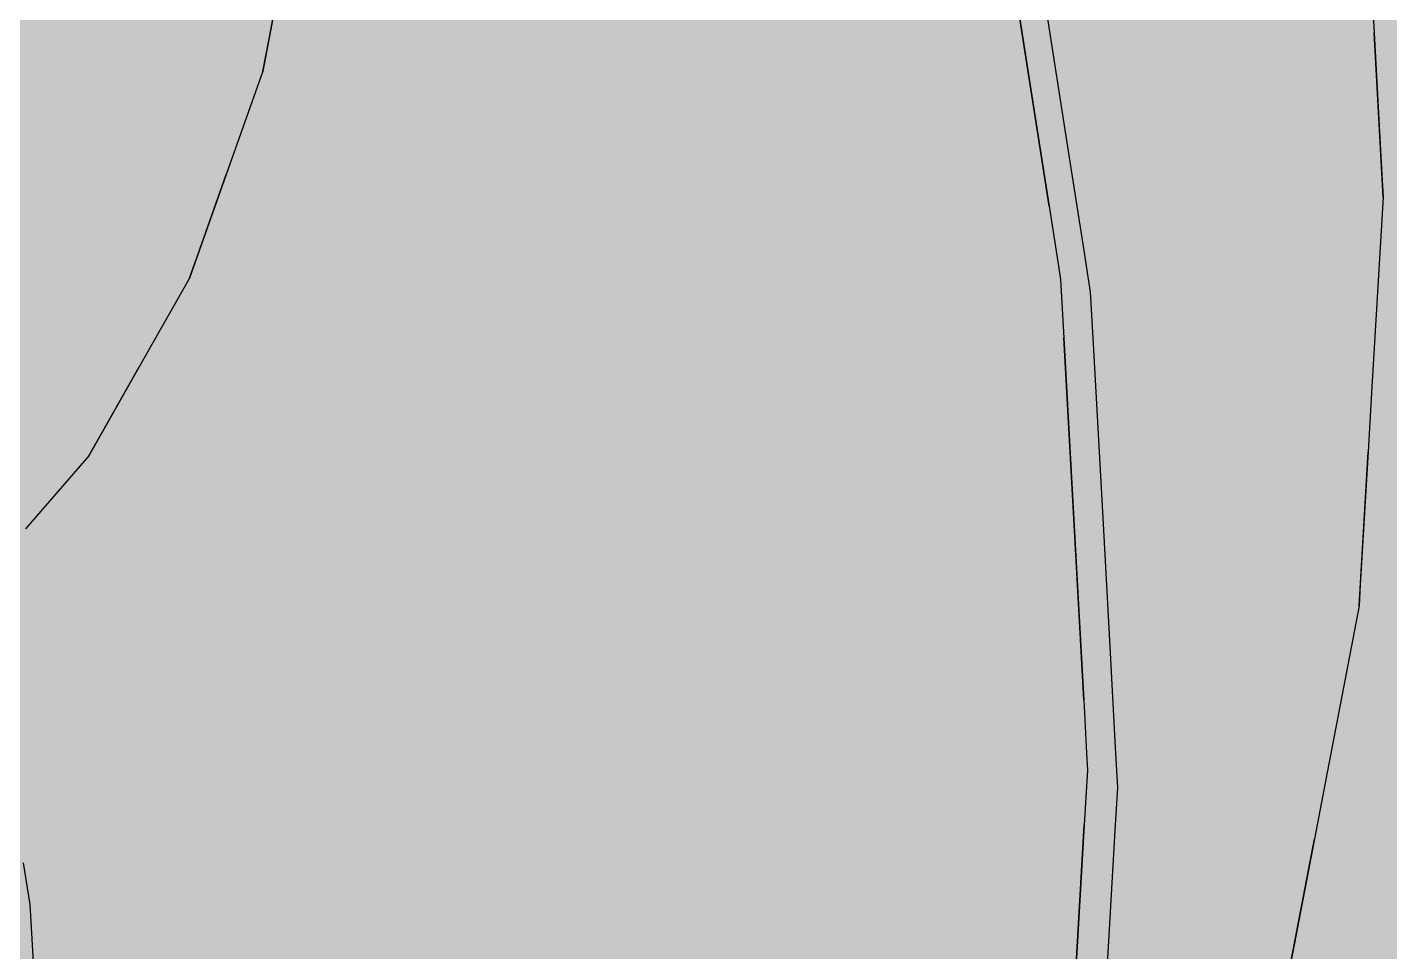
# Model space of a CAD drawing. Extents: x 0 to 420, y 0 to 297.
# Drawn here: x 328.97 to 341.69, y 211.18 to 219.81 of the extents above; entities that cross this region are included whole.
import ezdxf

# ---------------------------------------------------------------- set-up
doc = ezdxf.new("R2010")
doc.units = 0
doc.layers.add('SOMBRA', color=8, linetype='CONTINUOUS')
doc.layers.add('VISIBLE', color=7, linetype='CONTINUOUS')

msp = doc.modelspace()

# ---------------------------------------------------------------- linework, layer by layer
at = {"layer": 'SOMBRA', "color": 252}
for points in [[(308.0943, 220.5587), (308.5653, 219.1838), (330.4856, 231.8395)], [(330.8271, 230.4807), (330.4856, 231.8395), (308.5653, 219.1838)], [(339.5546, 231.1581), (317.2672, 219.5738), (317.1416, 219.9405)], [(317.2672, 219.5738), (339.5546, 231.1581), (339.6316, 230.9335)], [(317.2672, 219.5738), (339.6316, 230.9335), (317.7113, 218.2778)], [(318.2222, 216.2448), (317.7113, 218.2778), (339.6316, 230.9335)], [(318.2222, 216.2448), (339.6316, 230.9335), (340.1425, 228.9005)], [(330.8271, 230.4807), (308.5653, 219.1838), (308.6607, 218.8041)], [(330.8271, 230.4807), (308.6607, 218.8041), (319.8477, 224.1418)], [(308.9068, 217.825), (331.1694, 229.1186), (331.074, 229.4982)], [(308.9068, 217.825), (331.074, 229.4982), (319.8477, 224.1418)], [(308.9068, 217.825), (309.2491, 216.4629), (331.1694, 229.1186)], [(331.3767, 227.7958), (331.1694, 229.1186), (309.2491, 216.4629)], [(318.3973, 215.548), (318.2222, 216.2448), (340.1425, 228.9005)], [(318.3973, 215.548), (340.1425, 228.9005), (340.3176, 228.2037)], [(340.6757, 226.7789), (318.3973, 215.548), (340.3176, 228.2037)], [(331.3767, 227.7958), (309.2491, 216.4629), (309.307, 216.0932)], [(331.3767, 227.7958), (309.307, 216.0932), (320.3973, 221.4568)], [(309.4564, 215.1401), (331.5845, 226.4697), (331.5266, 226.8393)], [(309.4564, 215.1401), (331.5266, 226.8393), (320.3973, 221.4568)], [(340.6757, 226.7789), (318.4886, 215.1847), (318.3973, 215.548)], [(318.4886, 215.1847), (340.6757, 226.7789), (340.7316, 226.5564)], [(309.4564, 215.1401), (309.6642, 213.814), (331.5845, 226.4697)], [(331.654, 225.2055), (331.5845, 226.4697), (309.6642, 213.814)], [(318.4886, 215.1847), (340.7316, 226.5564), (318.8113, 213.9007)], [(331.654, 225.2055), (309.6642, 213.814), (309.6836, 213.4607)], [(331.654, 225.2055), (309.6836, 213.4607), (320.6745, 218.8665)], [(331.654, 225.2055), (320.6745, 218.8665), (331.7042, 224.2914)], [(309.7336, 212.5498), (331.7236, 223.9381), (331.7042, 224.2914)], [(309.7336, 212.5498), (331.7042, 224.2914), (320.6745, 218.8665)], [(309.7336, 212.5498), (309.8033, 211.2824), (331.7236, 223.9381)], [(331.6541, 222.7542), (331.7236, 223.9381), (309.8033, 211.2824)], [(338.5881, 217.617), (348.8668, 223.373), (347.8026, 222.937)], [(338.5881, 217.617), (338.6137, 217.4534), (348.8668, 223.373)], [(348.8967, 222.8282), (348.8668, 223.373), (338.6137, 217.4534)], [(338.5064, 218.1386), (347.8026, 222.937), (344.4107, 221.5475)], [(338.5064, 218.1386), (338.5881, 217.617), (347.8026, 222.937)], [(348.8967, 222.8282), (338.6137, 217.4534), (338.6437, 216.9086)], [(344.7339, 216.9384), (348.8967, 222.8282), (338.6437, 216.9086)], [(331.6541, 222.7542), (309.7839, 210.9516), (320.6748, 216.4153)], [(331.6541, 222.7542), (309.8033, 211.2824), (309.7839, 210.9516)], [(331.6541, 222.7542), (320.6748, 216.4153), (331.6039, 221.8981)], [(328.1362, 216.8559), (338.1363, 222.1712), (337.2384, 222.111)], [(328.1362, 216.8559), (328.2368, 216.4557), (338.1363, 222.1712)], [(338.2064, 221.7237), (338.1363, 222.1712), (328.2368, 216.4557)], [(327.8968, 217.8085), (337.2384, 222.111), (335.1011, 221.9679)], [(327.8968, 217.8085), (328.1362, 216.8559), (337.2384, 222.111)], [(309.7338, 210.0985), (331.5845, 221.5673), (331.6039, 221.8981)], [(309.7338, 210.0985), (331.6039, 221.8981), (320.6748, 216.4153)], [(327.8968, 217.8085), (335.1011, 221.9679), (331.931, 221.7555)], [(331.931, 221.7555), (327.1036, 220.9647), (327.5417, 219.2213)], [(327.8968, 217.8085), (331.931, 221.7555), (327.5417, 219.2213)], [(338.2064, 221.7237), (328.2368, 216.4557), (329.2228, 216.537)], [(338.4723, 220.0265), (338.2064, 221.7237), (329.2228, 216.537)], [(344.4107, 221.5475), (337.9524, 221.6744), (338.3606, 219.069)], [(331.3772, 220.4838), (331.5845, 221.5673), (309.6642, 208.9116)], [(309.7338, 210.0985), (309.6642, 208.9116), (331.5845, 221.5673)], [(338.5064, 218.1386), (344.4107, 221.5475), (338.3606, 219.069)], [(331.3772, 220.4838), (309.6063, 208.6088), (320.3976, 214.1448)], [(331.3772, 220.4838), (309.6642, 208.9116), (309.6063, 208.6088)], [(331.3772, 220.4838), (320.3976, 214.1448), (331.2274, 219.7004)], [(331.5535, 220.4824), (331.3772, 220.4838), (331.1694, 219.3976)], [(332.1924, 220.4774), (331.5535, 220.4824), (331.1694, 219.3976)], [(332.1924, 220.4774), (331.1694, 219.3976), (331.4429, 219.1551)], [(333.4, 220.243), (332.1924, 220.4774), (331.4429, 219.1551)], [(336.4744, 220.4435), (333.4, 220.243), (334.8112, 219.2138)], [(340.0734, 219.1174), (336.4744, 220.4435), (334.8112, 219.2138)], [(340.0734, 219.1174), (337.7946, 220.433), (336.4744, 220.4435)], [(341.5389, 219.7553), (337.7946, 220.433), (340.0734, 219.1174)], [(341.5389, 219.7553), (341.5032, 220.4037), (337.7946, 220.433)], [(333.4, 220.243), (331.4429, 219.1551), (332.0143, 218.6484)], [(333.1685, 217.9993), (333.4, 220.243), (332.0143, 218.6484)], [(333.1685, 217.9993), (334.8112, 219.2138), (333.4, 220.243)], [(338.4723, 220.0265), (329.2228, 216.537), (332.9621, 216.8452)], [(335.9926, 217.095), (338.4723, 220.0265), (332.9621, 216.8452)], [(335.9926, 217.095), (338.6878, 218.6511), (338.4723, 220.0265)], [(341.6231, 218.2227), (341.5389, 219.7553), (340.0734, 219.1174)], [(309.4569, 207.8281), (331.1694, 219.3976), (331.2274, 219.7004)], [(309.4569, 207.8281), (331.2274, 219.7004), (320.3976, 214.1448)], [(330.828, 218.4332), (331.1694, 219.3976), (309.2491, 206.7419)], [(309.4569, 207.8281), (309.2491, 206.7419), (331.1694, 219.3976)], [(331.0141, 218.3987), (331.1694, 219.3976), (330.828, 218.4332)], [(331.0141, 218.3987), (331.4429, 219.1551), (331.1694, 219.3976)], [(336.2096, 217.4355), (334.8112, 219.2138), (333.1685, 217.9993)], [(336.2096, 217.4355), (336.8607, 217.7189), (334.8112, 219.2138)], [(340.0734, 219.1174), (334.8112, 219.2138), (336.8607, 217.7189)], [(331.6887, 218.2736), (331.4429, 219.1551), (331.0141, 218.3987)], [(331.6887, 218.2736), (332.0143, 218.6484), (331.4429, 219.1551)], [(341.5191, 216.4512), (340.0734, 219.1174), (336.8607, 217.7189)], [(341.5191, 216.4512), (341.6231, 218.2227), (340.0734, 219.1174)], [(338.8568, 213.031), (349.1184, 218.7942), (348.0713, 218.351)], [(338.8568, 213.031), (338.8654, 212.8746), (349.1184, 218.7942)], [(349.0885, 218.284), (349.1184, 218.7942), (338.8654, 212.8746)], [(332.6348, 218.0982), (332.0143, 218.6484), (331.6887, 218.2736)], [(333.1685, 217.9993), (332.0143, 218.6484), (332.6348, 218.0982)], [(335.9926, 217.095), (338.8331, 217.7237), (338.6878, 218.6511)], [(330.828, 218.4332), (309.1537, 206.4724), (319.8488, 212.0944)], [(330.828, 218.4332), (309.2491, 206.7419), (309.1537, 206.4724)], [(330.828, 218.4332), (319.8488, 212.0944), (330.581, 217.7358)], [(331.0141, 218.3987), (330.828, 218.4332), (330.4856, 217.4663)], [(331.6887, 218.2736), (331.0141, 218.3987), (330.4856, 217.4663)], [(338.8294, 213.5294), (348.0713, 218.351), (344.7339, 216.9384)], [(338.8294, 213.5294), (338.8568, 213.031), (348.0713, 218.351)], [(331.6887, 218.2736), (330.4856, 217.4663), (330.7472, 217.1902)], [(332.9383, 217.8291), (331.6887, 218.2736), (330.7472, 217.1902)], [(332.9383, 217.8291), (332.6348, 218.0982), (331.6887, 218.2736)], [(344.554, 212.6086), (349.0885, 218.284), (338.8354, 212.3644)], [(349.0885, 218.284), (338.8654, 212.8746), (338.8354, 212.3644)], [(333.1685, 217.9993), (332.6348, 218.0982), (332.9383, 217.8291)], [(336.2096, 217.4355), (333.1685, 217.9993), (332.9383, 217.8291)], [(332.9383, 217.8291), (330.7472, 217.1902), (331.2937, 216.6132)], [(332.44, 215.7946), (332.9383, 217.8291), (331.2937, 216.6132)], [(332.44, 215.7946), (334.3131, 216.61), (332.9383, 217.8291)], [(336.2096, 217.4355), (332.9383, 217.8291), (334.3131, 216.61)], [(308.9077, 205.7775), (330.4856, 217.4663), (330.581, 217.7358)], [(308.9077, 205.7775), (330.581, 217.7358), (319.8488, 212.0944)], [(335.9926, 217.095), (338.0358, 217.2634), (338.8331, 217.7237)], [(337.6036, 217.1771), (336.8607, 217.7189), (336.2096, 217.4355)], [(341.5191, 216.4512), (336.8607, 217.7189), (337.6036, 217.1771)], [(338.0358, 217.2634), (338.8942, 217.3341), (338.8331, 217.7237)], [(330.0158, 216.6374), (330.4856, 217.4663), (308.5653, 204.8106)], [(308.9077, 205.7775), (308.5653, 204.8106), (330.4856, 217.4663)], [(330.2086, 216.5704), (330.4856, 217.4663), (330.0158, 216.6374)], [(330.2086, 216.5704), (330.7472, 217.1902), (330.4856, 217.4663)], [(339.8628, 215.5293), (336.2096, 217.4355), (334.3131, 216.61)], [(339.8628, 215.5293), (337.6036, 217.1771), (336.2096, 217.4355)], [(328.9336, 212.0082), (338.8942, 217.3341), (338.0358, 217.2634)], [(328.9336, 212.0082), (328.9947, 211.6186), (338.8942, 217.3341)], [(338.9177, 216.9065), (338.8942, 217.3341), (328.9947, 211.6186)], [(328.7883, 212.9356), (338.0358, 217.2634), (335.9926, 217.095)], [(328.7883, 212.9356), (328.9336, 212.0082), (338.0358, 217.2634)], [(330.9072, 216.3275), (330.7472, 217.1902), (330.2086, 216.5704)], [(330.9072, 216.3275), (331.2937, 216.6132), (330.7472, 217.1902)], [(341.4835, 215.844), (337.6036, 217.1771), (339.8628, 215.5293)], [(341.4835, 215.844), (341.5191, 216.4512), (337.6036, 217.1771)], [(328.7883, 212.9356), (335.9926, 217.095), (332.9621, 216.8452)], [(344.7339, 216.9384), (338.6437, 216.9086), (338.7805, 214.4186)], [(338.8294, 213.5294), (344.7339, 216.9384), (338.7805, 214.4186)], [(332.9621, 216.8452), (328.3069, 216.0082), (328.5728, 214.311)], [(332.9621, 216.8452), (329.2228, 216.537), (328.3069, 216.0082)], [(328.7883, 212.9356), (332.9621, 216.8452), (328.5728, 214.311)], [(338.9177, 216.9065), (328.9947, 211.6186), (329.9339, 211.7197)], [(339.0068, 215.2844), (338.9177, 216.9065), (329.9339, 211.7197)], [(330.0158, 216.6374), (308.434, 204.579), (319.0363, 210.2984)], [(330.0158, 216.6374), (308.5653, 204.8106), (308.434, 204.579)], [(330.0158, 216.6374), (319.0363, 210.2984), (329.676, 216.038)], [(330.2086, 216.5704), (330.0158, 216.6374), (329.5447, 215.8064)], [(330.9072, 216.3275), (330.2086, 216.5704), (329.5447, 215.8064)], [(331.8872, 215.9868), (331.2937, 216.6132), (330.9072, 216.3275)], [(332.44, 215.7946), (331.2937, 216.6132), (331.8872, 215.9868)], [(335.5899, 214.6995), (334.3131, 216.61), (332.44, 215.7946)], [(335.5899, 214.6995), (336.3099, 214.8393), (334.3131, 216.61)], [(339.8628, 215.5293), (334.3131, 216.61), (336.3099, 214.8393)], [(329.2228, 216.537), (328.2368, 216.4557), (328.3069, 216.0082)], [(330.9072, 216.3275), (329.5447, 215.8064), (329.7899, 215.5014)], [(332.1775, 215.6803), (330.9072, 216.3275), (329.7899, 215.5014)], [(332.1775, 215.6803), (331.8872, 215.9868), (330.9072, 216.3275)], [(308.0955, 203.9817), (329.5447, 215.8064), (329.676, 216.038)], [(308.0955, 203.9817), (329.676, 216.038), (319.0363, 210.2984)], [(332.44, 215.7946), (331.8872, 215.9868), (332.1775, 215.6803)], [(328.9545, 215.1272), (329.5447, 215.8064), (307.6244, 203.1507)], [(308.0955, 203.9817), (307.6244, 203.1507), (329.5447, 215.8064)], [(329.1507, 215.0288), (329.5447, 215.8064), (328.9545, 215.1272)], [(329.1507, 215.0288), (329.7899, 215.5014), (329.5447, 215.8064)], [(335.5899, 214.6995), (332.44, 215.7946), (332.1775, 215.6803)], [(341.3993, 214.4086), (341.4835, 215.844), (339.8628, 215.5293)], [(332.1775, 215.6803), (329.7899, 215.5014), (330.3022, 214.8641)], [(331.4209, 213.8899), (332.1775, 215.6803), (330.3022, 214.8641)], [(331.4209, 213.8899), (333.4924, 214.2922), (332.1775, 215.6803)], [(335.5899, 214.6995), (332.1775, 215.6803), (333.4924, 214.2922)], [(341.0892, 212.7876), (339.8628, 215.5293), (336.3099, 214.8393)], [(341.0892, 212.7876), (341.3993, 214.4086), (339.8628, 215.5293)], [(329.8615, 214.6722), (329.7899, 215.5014), (329.1507, 215.0288)], [(329.8615, 214.6722), (330.3022, 214.8641), (329.7899, 215.5014)], [(339.0068, 215.2844), (329.9339, 211.7197), (333.4966, 212.1031)], [(336.3839, 212.4138), (339.0068, 215.2844), (333.4966, 212.1031)], [(336.3839, 212.4138), (339.0791, 213.9699), (339.0068, 215.2844)], [(329.1507, 215.0288), (328.9545, 215.1272), (328.3628, 214.4463)], [(329.8615, 214.6722), (329.1507, 215.0288), (328.3628, 214.4463)], [(330.8585, 214.1721), (330.3022, 214.8641), (329.8615, 214.6722)], [(331.4209, 213.8899), (330.3022, 214.8641), (330.8585, 214.1721)], [(337.0336, 214.1976), (336.3099, 214.8393), (335.5899, 214.6995)], [(341.0892, 212.7876), (336.3099, 214.8393), (337.0336, 214.1976)], [(329.8615, 214.6722), (328.3628, 214.4463), (328.5874, 214.1176)], [(331.1306, 213.8335), (329.8615, 214.6722), (328.5874, 214.1176)], [(331.1306, 213.8335), (330.8585, 214.1721), (329.8615, 214.6722)], [(339.2347, 212.2457), (335.5899, 214.6995), (333.4924, 214.2922)], [(339.2347, 212.2457), (337.0336, 214.1976), (335.5899, 214.6995)], [(348.7775, 214.0391), (348.8668, 214.506), (338.6137, 208.5864)], [(338.6223, 208.7329), (338.6137, 208.5864), (348.8668, 214.506)], [(338.6223, 208.7329), (348.8668, 214.506), (347.8368, 214.0529)], [(334.6256, 212.2822), (333.4924, 214.2922), (331.4209, 213.8899)], [(334.6256, 212.2822), (335.4023, 212.2761), (333.4924, 214.2922)], [(339.2347, 212.2457), (333.4924, 214.2922), (335.4023, 212.2761)], [(331.4209, 213.8899), (330.8585, 214.1721), (331.1306, 213.8335)], [(340.9829, 212.2319), (337.0336, 214.1976), (339.2347, 212.2457)], [(340.9829, 212.2319), (341.0892, 212.7876), (337.0336, 214.1976)], [(328.5694, 213.3361), (329.0568, 213.4308), (328.5874, 214.1176)], [(331.1306, 213.8335), (328.5874, 214.1176), (329.0568, 213.4308)], [(343.8749, 208.6324), (348.7775, 214.0391), (338.5244, 208.1195)], [(348.7775, 214.0391), (338.6137, 208.5864), (338.5244, 208.1195)], [(338.6497, 209.1997), (338.6223, 208.7329), (347.8368, 214.0529)], [(338.6497, 209.1997), (347.8368, 214.0529), (344.554, 212.6086)], [(334.6256, 212.2822), (331.4209, 213.8899), (331.1306, 213.8335)], [(336.3839, 212.4138), (339.1278, 213.0836), (339.0791, 213.9699)], [(330.1288, 212.3178), (331.1306, 213.8335), (329.0568, 213.4308)], [(330.1288, 212.3178), (332.3633, 212.3001), (331.1306, 213.8335)], [(334.6256, 212.2822), (331.1306, 213.8335), (332.3633, 212.3001)], [(329.5663, 212.6851), (329.0568, 213.4308), (328.5694, 213.3361)], [(330.1288, 212.3178), (329.0568, 213.4308), (329.5663, 212.6851)], [(329.8156, 212.3203), (328.5694, 213.3361), (327.1603, 213.0625)], [(329.8156, 212.3203), (329.5663, 212.6851), (328.5694, 213.3361)], [(329.8156, 212.3203), (327.1603, 213.0625), (327.5787, 212.338)], [(336.3839, 212.4138), (338.3305, 212.6233), (339.1278, 213.0836)], [(338.3305, 212.6233), (339.1482, 212.7113), (339.1278, 213.0836)], [(329.1796, 208.2544), (338.3305, 212.6233), (336.3839, 212.4138)], [(329.1796, 208.2544), (329.2283, 207.3682), (338.3305, 212.6233)], [(329.2283, 207.3682), (339.1482, 212.7113), (338.3305, 212.6233)], [(329.2283, 207.3682), (329.2487, 206.9958), (339.1482, 212.7113)], [(339.1247, 212.3107), (339.1482, 212.7113), (329.2487, 206.9958)], [(330.1288, 212.3178), (329.5663, 212.6851), (329.8156, 212.3203)], [(338.6497, 209.1997), (344.554, 212.6086), (338.6986, 210.0324)], [(344.554, 212.6086), (338.8354, 212.3644), (338.6986, 210.0324)], [(329.1796, 208.2544), (336.3839, 212.4138), (333.4966, 212.1031)], [(328.5856, 211.1052), (329.8156, 212.3203), (327.5787, 212.338)], [(328.5856, 211.1052), (330.9448, 210.6678), (329.8156, 212.3203)], [(339.1247, 212.3107), (329.2487, 206.9958), (330.1412, 207.1241)], [(333.3335, 210.225), (329.8156, 212.3203), (330.9448, 210.6678)], [(333.3335, 210.225), (330.1288, 212.3178), (329.8156, 212.3203)], [(333.3335, 210.225), (332.3633, 212.3001), (330.1288, 212.3178)], [(339.0356, 210.7917), (339.1247, 212.3107), (330.1412, 207.1241)], [(333.3335, 210.225), (334.1535, 210.073), (332.3633, 212.3001)], [(338.1998, 209.3229), (332.3633, 212.3001), (334.1535, 210.073)], [(338.1998, 209.3229), (334.6256, 212.2822), (332.3633, 212.3001)], [(336.0945, 211.5453), (335.4023, 212.2761), (334.6256, 212.2822)], [(338.1998, 209.3229), (336.0945, 211.5453), (334.6256, 212.2822)], [(340.2207, 209.4753), (335.4023, 212.2761), (336.0945, 211.5453)], [(340.2207, 209.4753), (339.2347, 212.2457), (335.4023, 212.2761)], [(340.2207, 209.4753), (340.7316, 210.9183), (339.2347, 212.2457)], [(340.7316, 210.9183), (340.9829, 212.2319), (339.2347, 212.2457)], [(333.4966, 212.1031), (329.0182, 211.191), (329.1073, 209.569)], [(333.4966, 212.1031), (329.9339, 211.7197), (329.0182, 211.191)], [(329.1796, 208.2544), (333.4966, 212.1031), (329.1073, 209.569)], [(328.9947, 211.6186), (328.9336, 212.0082), (328.7049, 211.9086)], [(328.9947, 211.6186), (328.7049, 211.9086), (328.7142, 211.7379)], [(329.0182, 211.191), (328.7142, 211.7379), (328.7442, 211.1932)], [(329.0182, 211.191), (328.9947, 211.6186), (328.7142, 211.7379)], [(329.9339, 211.7197), (328.9947, 211.6186), (329.0182, 211.191)], [(340.0456, 208.9807), (336.0945, 211.5453), (338.1998, 209.3229)], [(340.0456, 208.9807), (340.2207, 209.4753), (336.0945, 211.5453)], [(329.0129, 207.9604), (328.7442, 211.1932), (328.9299, 207.814)], [(329.0129, 207.9604), (329.0182, 211.191), (328.7442, 211.1932)], [(329.0129, 207.9604), (329.1073, 209.569), (329.0182, 211.191)]]:
    msp.add_solid(points, dxfattribs=at)
at = {"layer": 'SOMBRA', "color": 253}
for points in [[(319.1214, 211.9215), (318.8113, 213.9007), (340.7316, 226.5564)], [(319.1214, 211.9215), (340.7316, 226.5564), (341.0417, 224.5772)], [(319.2277, 211.2431), (319.1214, 211.9215), (341.0417, 224.5772)], [(319.2277, 211.2431), (341.0417, 224.5772), (341.148, 223.8988)], [(341.3653, 222.5118), (319.2277, 211.2431), (341.148, 223.8988)], [(341.3653, 222.5118), (319.2831, 210.8894), (319.2277, 211.2431)], [(319.2831, 210.8894), (341.3653, 222.5118), (341.3993, 222.2951)], [(319.2831, 210.8894), (341.3993, 222.2951), (319.479, 209.6394)], [(319.5829, 207.748), (319.479, 209.6394), (341.3993, 222.2951)], [(319.5829, 207.748), (341.3993, 222.2951), (341.5032, 220.4037)], [(338.2064, 221.7237), (338.5064, 218.1386), (337.9524, 221.6744)], [(338.2064, 221.7237), (338.5667, 218.309), (338.5064, 218.1386)], [(338.2064, 221.7237), (338.4723, 220.0265), (338.5667, 218.309)], [(330.1265, 220.5234), (331.0814, 221.6222), (332.6776, 219.6365)], [(334.2584, 219.0869), (332.6776, 219.6365), (331.0814, 221.6222)], [(334.2584, 219.0869), (331.0814, 221.6222), (333.5444, 221.1656)], [(326.9352, 220.7181), (328.1036, 221.2267), (328.9934, 219.6856)], [(328.9934, 219.6856), (328.1036, 221.2267), (330.1265, 220.5234)], [(334.2584, 219.0869), (333.5444, 221.1656), (334.7283, 219.9158)], [(327.7012, 219.1232), (326.9352, 220.7181), (328.9934, 219.6856)], [(335.9313, 220.7231), (334.9898, 219.6397), (334.7283, 219.9158)], [(335.5364, 219.0627), (334.9898, 219.6397), (335.9313, 220.7231)], [(335.5364, 219.0627), (335.9313, 220.7231), (336.8774, 220.5477)], [(345.8657, 220.6722), (341.8463, 219.6266), (341.1034, 220.1684)], [(328.9934, 219.6856), (330.1265, 220.5234), (331.5888, 218.3836)], [(333.1972, 217.5767), (331.5888, 218.3836), (330.1265, 220.5234)], [(333.1972, 217.5767), (330.1265, 220.5234), (332.6776, 219.6365)], [(335.5364, 219.0627), (336.8774, 220.5477), (337.1809, 220.2786)], [(319.6186, 207.0996), (319.5829, 207.748), (341.5032, 220.4037)], [(319.6186, 207.0996), (341.5032, 220.4037), (341.5389, 219.7553)], [(336.6826, 218.2441), (335.5364, 219.0627), (337.1809, 220.2786)], [(336.6826, 218.2441), (337.1809, 220.2786), (338.5557, 219.0595)], [(340.4522, 219.885), (338.5557, 219.0595), (337.1809, 220.2786)], [(340.4522, 219.885), (341.1034, 220.1684), (341.8463, 219.6266)], [(338.5667, 218.309), (338.4723, 220.0265), (338.6878, 218.6511)], [(334.4512, 219.0199), (334.2584, 219.0869), (334.7283, 219.9158)], [(334.4512, 219.0199), (334.7283, 219.9158), (334.9898, 219.6397)], [(340.5525, 217.2888), (338.5557, 219.0595), (340.4522, 219.885)], [(340.5525, 217.2888), (340.4522, 219.885), (341.8463, 219.6266)], [(341.6117, 218.4297), (319.6186, 207.0996), (341.5389, 219.7553)], [(327.7012, 219.1232), (328.9934, 219.6856), (330.2966, 217.4282)], [(331.905, 216.3779), (330.2966, 217.4282), (328.9934, 219.6856)], [(331.905, 216.3779), (328.9934, 219.6856), (331.5888, 218.3836)], [(333.1972, 217.5767), (332.6776, 219.6365), (333.7874, 218.2559)], [(334.2584, 219.0869), (333.7874, 218.2559), (332.6776, 219.6365)], [(335.1499, 218.777), (334.4512, 219.0199), (334.9898, 219.6397)], [(335.1499, 218.777), (334.9898, 219.6397), (335.5364, 219.0627)], [(340.5525, 217.2888), (341.8463, 219.6266), (344.1055, 217.9788)], [(330.4041, 215.5111), (328.8232, 216.7869), (327.7012, 219.1232)], [(330.4041, 215.5111), (327.7012, 219.1232), (330.2966, 217.4282)], [(334.4512, 219.0199), (333.7874, 218.2559), (334.2584, 219.0869)], [(335.1499, 218.777), (333.7874, 218.2559), (334.4512, 219.0199)], [(335.1499, 218.777), (335.5364, 219.0627), (336.1298, 218.4363)], [(336.6826, 218.2441), (336.1298, 218.4363), (335.5364, 219.0627)], [(339.8325, 217.149), (336.6826, 218.2441), (338.5557, 219.0595)], [(339.8325, 217.149), (338.5557, 219.0595), (340.5525, 217.2888)], [(335.1499, 218.777), (334.0325, 217.9509), (333.7874, 218.2559)], [(334.5449, 217.3135), (334.0325, 217.9509), (335.1499, 218.777)], [(334.5449, 217.3135), (335.1499, 218.777), (336.1298, 218.4363)], [(338.5667, 218.309), (338.6878, 218.6511), (338.8331, 217.7237)], [(341.6117, 218.4297), (319.6371, 206.7616), (319.6186, 207.0996)], [(319.6371, 206.7616), (341.6117, 218.4297), (341.6231, 218.2227)], [(331.905, 216.3779), (331.5888, 218.3836), (332.6055, 216.8958)], [(333.1972, 217.5767), (332.6055, 216.8958), (331.5888, 218.3836)], [(334.5449, 217.3135), (336.1298, 218.4363), (336.4201, 218.1298)], [(336.6826, 218.2441), (336.4201, 218.1298), (336.1298, 218.4363)], [(319.5988, 203.7955), (341.6231, 218.2227), (341.5191, 216.4512)], [(319.5988, 203.7955), (319.7028, 205.567), (341.6231, 218.2227)], [(319.6371, 206.7616), (341.6231, 218.2227), (319.7028, 205.567)], [(333.3933, 217.4783), (333.1972, 217.5767), (333.7874, 218.2559)], [(333.3933, 217.4783), (333.7874, 218.2559), (334.0325, 217.9509)], [(339.8325, 217.149), (336.4201, 218.1298), (336.6826, 218.2441)], [(338.5667, 218.309), (338.5881, 217.617), (338.5064, 218.1386)], [(338.5667, 218.309), (338.6044, 217.6241), (338.5881, 217.617)], [(338.5667, 218.309), (338.8331, 217.7237), (338.6044, 217.6241)], [(335.6636, 216.3394), (334.5449, 217.3135), (336.4201, 218.1298)], [(335.6636, 216.3394), (336.4201, 218.1298), (337.7351, 216.7417)], [(339.8325, 217.149), (337.7351, 216.7417), (336.4201, 218.1298)], [(334.1042, 217.1217), (333.3933, 217.4783), (334.0325, 217.9509)], [(334.1042, 217.1217), (334.0325, 217.9509), (334.5449, 217.3135)], [(345.6419, 216.8581), (340.5525, 217.2888), (344.1055, 217.9788)], [(338.8331, 217.7237), (338.6137, 217.4534), (338.6044, 217.6241)], [(338.8331, 217.7237), (338.8942, 217.3341), (338.6137, 217.4534)], [(333.3933, 217.4783), (332.6055, 216.8958), (333.1972, 217.5767)], [(338.6044, 217.6241), (338.6137, 217.4534), (338.5881, 217.617)], [(334.1042, 217.1217), (332.6055, 216.8958), (333.3933, 217.4783)], [(338.8942, 217.3341), (338.6437, 216.9086), (338.6137, 217.4534)], [(330.4041, 215.5111), (330.2966, 217.4282), (331.2028, 215.8588)], [(331.905, 216.3779), (331.2028, 215.8588), (330.2966, 217.4282)], [(334.1042, 217.1217), (334.5449, 217.3135), (335.1011, 216.6215)], [(335.6636, 216.3394), (335.1011, 216.6215), (334.5449, 217.3135)], [(338.8942, 217.3341), (338.9177, 216.9065), (338.6437, 216.9086)], [(339.8325, 217.149), (340.5525, 217.2888), (341.2762, 216.647)], [(345.6419, 216.8581), (341.2762, 216.647), (340.5525, 217.2888)], [(334.1042, 217.1217), (332.8301, 216.5671), (332.6055, 216.8958)], [(333.2994, 215.8803), (332.8301, 216.5671), (334.1042, 217.1217)], [(333.2994, 215.8803), (334.1042, 217.1217), (335.1011, 216.6215)], [(339.645, 214.7255), (337.7351, 216.7417), (339.8325, 217.149)], [(339.645, 214.7255), (339.8325, 217.149), (341.2762, 216.647)], [(332.1012, 216.2498), (331.905, 216.3779), (332.6055, 216.8958)], [(332.1012, 216.2498), (332.6055, 216.8958), (332.8301, 216.5671)], [(338.9177, 216.9065), (338.8294, 213.5294), (338.6437, 216.9086)], [(338.9177, 216.9065), (338.9124, 213.6759), (338.8294, 213.5294)], [(338.9177, 216.9065), (339.0068, 215.2844), (338.9124, 213.6759)], [(345.6419, 216.8581), (345.3318, 215.2371), (341.2762, 216.647)], [(328.7201, 214.991), (328.8232, 216.7869), (329.6034, 215.1625)], [(330.4041, 215.5111), (329.6034, 215.1625), (328.8232, 216.7869)], [(338.8683, 214.7317), (335.6636, 216.3394), (337.7351, 216.7417)], [(338.8683, 214.7317), (337.7351, 216.7417), (339.645, 214.7255)], [(332.812, 215.7856), (332.1012, 216.2498), (332.8301, 216.5671)], [(332.812, 215.7856), (332.8301, 216.5671), (333.2994, 215.8803)], [(333.2994, 215.8803), (335.1011, 216.6215), (335.3733, 216.283)], [(335.6636, 216.3394), (335.3733, 216.283), (335.1011, 216.6215)], [(339.645, 214.7255), (341.2762, 216.647), (343.4774, 214.6952)], [(345.3318, 215.2371), (343.4774, 214.6952), (341.2762, 216.647)], [(319.5632, 203.1883), (341.5191, 216.4512), (341.4835, 215.844)], [(319.5632, 203.1883), (319.5988, 203.7955), (341.5191, 216.4512)], [(332.1012, 216.2498), (331.2028, 215.8588), (331.905, 216.3779)], [(338.8683, 214.7317), (335.3733, 216.283), (335.6636, 216.3394)], [(332.812, 215.7856), (331.2028, 215.8588), (332.1012, 216.2498)], [(334.3714, 214.7673), (333.2994, 215.8803), (335.3733, 216.283)], [(334.3714, 214.7673), (335.3733, 216.283), (336.6059, 214.7496)], [(338.8683, 214.7317), (336.6059, 214.7496), (335.3733, 216.283)], [(341.4107, 214.6026), (319.5632, 203.1883), (341.4835, 215.844)], [(330.5969, 215.3555), (330.4041, 215.5111), (331.2028, 215.8588)], [(330.5969, 215.3555), (331.2028, 215.8588), (331.403, 215.512)], [(332.812, 215.7856), (331.403, 215.512), (331.2028, 215.8588)], [(331.8213, 214.7875), (331.403, 215.512), (332.812, 215.7856)], [(331.8213, 214.7875), (332.812, 215.7856), (333.809, 215.1346)], [(332.812, 215.7856), (333.2994, 215.8803), (333.809, 215.1346)], [(334.3714, 214.7673), (333.809, 215.1346), (333.2994, 215.8803)], [(330.5969, 215.3555), (329.6034, 215.1625), (330.4041, 215.5111)], [(331.2956, 214.7916), (330.5969, 215.3555), (331.403, 215.512)], [(331.2956, 214.7916), (331.403, 215.512), (331.8213, 214.7875)], [(331.2956, 214.7916), (329.6034, 215.1625), (330.5969, 215.3555)], [(338.9124, 213.6759), (339.0068, 215.2844), (339.0791, 213.9699)], [(328.9062, 214.8105), (328.7201, 214.991), (329.6034, 215.1625)], [(328.9062, 214.8105), (329.6034, 215.1625), (329.7757, 214.8037)], [(331.2956, 214.7916), (329.7757, 214.8037), (329.6034, 215.1625)], [(331.8213, 214.7875), (333.809, 215.1346), (334.0583, 214.7698)], [(334.3714, 214.7673), (334.0583, 214.7698), (333.809, 215.1346)], [(329.5808, 214.1567), (327.9761, 214.4542), (327.8345, 214.819)], [(329.5808, 214.1567), (327.8345, 214.819), (328.9062, 214.8105)], [(329.5808, 214.1567), (328.9062, 214.8105), (329.7757, 214.8037)], [(329.5808, 214.1567), (329.7757, 214.8037), (330.1358, 214.0538)], [(330.1358, 214.0538), (329.7757, 214.8037), (331.2956, 214.7916)], [(330.1358, 214.0538), (331.2956, 214.7916), (332.2755, 214.0008)], [(331.2956, 214.7916), (331.8213, 214.7875), (332.2755, 214.0008)], [(332.8283, 213.5547), (332.2755, 214.0008), (331.8213, 214.7875)], [(332.8283, 213.5547), (331.8213, 214.7875), (334.0583, 214.7698)], [(332.8283, 213.5547), (334.0583, 214.7698), (335.1875, 213.1173)], [(337.5761, 212.6745), (335.1875, 213.1173), (334.0583, 214.7698)], [(337.5761, 212.6745), (334.0583, 214.7698), (334.3714, 214.7673)], [(337.5761, 212.6745), (334.3714, 214.7673), (336.6059, 214.7496)], [(337.5761, 212.6745), (336.6059, 214.7496), (338.3962, 212.5225)], [(338.3962, 212.5225), (336.6059, 214.7496), (338.8683, 214.7317)], [(338.3962, 212.5225), (338.8683, 214.7317), (340.3372, 213.9948)], [(338.8683, 214.7317), (339.645, 214.7255), (340.3372, 213.9948)], [(344.9743, 213.3678), (340.3372, 213.9948), (339.645, 214.7255)], [(344.9743, 213.3678), (339.645, 214.7255), (343.4774, 214.6952)], [(319.5446, 202.8718), (341.4107, 214.6026), (341.3993, 214.4086)], [(341.4107, 214.6026), (319.5446, 202.8718), (319.5632, 203.1883)], [(319.5446, 202.8718), (341.3993, 214.4086), (319.479, 201.7529)], [(328.2719, 213.6918), (327.9761, 214.4542), (329.5808, 214.1567)], [(328.2719, 213.6918), (329.5808, 214.1567), (330.5268, 213.2397)], [(329.5808, 214.1567), (330.1358, 214.0538), (330.5268, 213.2397)], [(331.0606, 212.7223), (330.5268, 213.2397), (330.1358, 214.0538)], [(331.0606, 212.7223), (330.1358, 214.0538), (332.4977, 213.616)], [(330.1358, 214.0538), (332.2755, 214.0008), (332.4977, 213.616)], [(332.8283, 213.5547), (332.4977, 213.616), (332.2755, 214.0008)], [(338.3962, 212.5225), (340.3372, 213.9948), (342.4425, 211.7724)], [(338.9124, 213.6759), (339.0791, 213.9699), (339.1278, 213.0836)], [(344.4633, 211.9248), (342.4425, 211.7724), (340.3372, 213.9948)], [(344.9743, 213.3678), (344.4633, 211.9248), (340.3372, 213.9948)], [(329.0985, 212.2844), (328.593, 212.8641), (328.2719, 213.6918)], [(329.0985, 212.2844), (328.2719, 213.6918), (330.7181, 212.8413)], [(328.2719, 213.6918), (330.5268, 213.2397), (330.7181, 212.8413)], [(331.0606, 212.7223), (332.4977, 213.616), (333.5041, 211.8728)], [(335.9781, 211.0126), (333.5041, 211.8728), (332.4977, 213.616)], [(335.9781, 211.0126), (332.4977, 213.616), (332.8283, 213.5547)], [(338.9124, 213.6759), (338.8568, 213.031), (338.8294, 213.5294)], [(338.9124, 213.6759), (338.8748, 213.0345), (338.8568, 213.031)], [(338.9124, 213.6759), (339.1278, 213.0836), (338.8748, 213.0345)], [(335.9781, 211.0126), (332.8283, 213.5547), (335.1875, 213.1173)], [(331.0606, 212.7223), (330.7181, 212.8413), (330.5268, 213.2397)], [(335.9781, 211.0126), (335.1875, 213.1173), (336.8275, 210.7173)], [(336.8275, 210.7173), (335.1875, 213.1173), (337.5761, 212.6745)], [(338.8748, 213.0345), (338.8654, 212.8746), (338.8568, 213.031)], [(339.1278, 213.0836), (338.8654, 212.8746), (338.8748, 213.0345)], [(339.1278, 213.0836), (339.1482, 212.7113), (338.8654, 212.8746)], [(329.0985, 212.2844), (328.7501, 212.4592), (328.593, 212.8641)], [(339.1482, 212.7113), (338.8354, 212.3644), (338.8654, 212.8746)], [(329.0985, 212.2844), (330.7181, 212.8413), (331.5846, 211.0372)], [(334.1018, 209.7744), (331.5846, 211.0372), (330.7181, 212.8413)], [(334.1018, 209.7744), (330.7181, 212.8413), (331.0606, 212.7223)], [(334.1018, 209.7744), (331.0606, 212.7223), (333.5041, 211.8728)], [(336.8275, 210.7173), (337.5761, 212.6745), (339.045, 211.7153)], [(337.5761, 212.6745), (338.3962, 212.5225), (339.045, 211.7153)], [(339.1482, 212.7113), (339.1247, 212.3107), (338.8354, 212.3644)], [(329.6461, 208.6464), (327.172, 210.6431), (326.6273, 212.476)], [(329.6461, 208.6464), (326.6273, 212.476), (326.9757, 212.2484)], [(343.8742, 210.261), (339.045, 211.7153), (338.3962, 212.5225)], [(343.8742, 210.261), (338.3962, 212.5225), (342.4425, 211.7724)], [(326.9757, 212.2484), (328.7501, 212.4592), (329.4618, 210.625)], [(331.9789, 208.9812), (329.4618, 210.625), (328.7501, 212.4592)], [(331.9789, 208.9812), (328.7501, 212.4592), (329.0985, 212.2844)], [(339.1247, 212.3107), (338.6497, 209.1997), (338.8354, 212.3644)], [(329.6461, 208.6464), (326.9757, 212.2484), (329.4618, 210.625)], [(331.9789, 208.9812), (329.0985, 212.2844), (331.5846, 211.0372)], [(339.1247, 212.3107), (338.754, 209.3197), (338.6497, 209.1997)], [(339.1247, 212.3107), (339.0356, 210.7917), (338.754, 209.3197)], [(334.1018, 209.7744), (333.5041, 211.8728), (334.9659, 209.3409)], [(334.9659, 209.3409), (333.5041, 211.8728), (335.9781, 211.0126)], [(336.8275, 210.7173), (339.045, 211.7153), (341.0185, 209.2603)], [(343.1712, 209.0207), (341.0185, 209.2603), (339.045, 211.7153)], [(343.8742, 210.261), (343.1712, 209.0207), (339.045, 211.7153)]]:
    msp.add_solid(points, dxfattribs=at)
at = {"layer": 'SOMBRA', "color": 254}
for points in [[(319.1689, 200.1319), (341.3993, 214.4086), (341.0892, 212.7876)], [(319.1689, 200.1319), (319.479, 201.7529), (341.3993, 214.4086)], [(319.0626, 199.5762), (341.0892, 212.7876), (340.9829, 212.2319)], [(319.0626, 199.5762), (319.1689, 200.1319), (341.0892, 212.7876)], [(340.7656, 211.0958), (319.0626, 199.5762), (340.9829, 212.2319)]]:
    msp.add_solid(points, dxfattribs=at)
at = {"layer": 'VISIBLE'}
for p, q in [((337.9524, 221.6744), (338.3606, 219.069)), ((338.5064, 218.1386), (337.9524, 221.6744)), ((331.3772, 220.4838), (331.1694, 219.3976)), ((331.2274, 219.7004), (331.3772, 220.4838)), ((341.5032, 220.4037), (341.5389, 219.7553)), ((338.6878, 218.6511), (338.4723, 220.0265)), ((341.5389, 219.7553), (341.6117, 218.4297)), ((341.6231, 218.2227), (341.5389, 219.7553)), ((331.1694, 219.3976), (331.2274, 219.7004)), ((331.1694, 219.3976), (330.828, 218.4332)), ((338.3606, 219.069), (338.5064, 218.1386)), ((338.8331, 217.7237), (338.6878, 218.6511)), ((330.828, 218.4332), (330.4856, 217.4663)), ((330.581, 217.7358), (330.828, 218.4332)), ((341.6117, 218.4297), (341.6231, 218.2227)), ((341.6231, 218.2227), (341.5191, 216.4512)), ((338.5064, 218.1386), (338.5881, 217.617)), ((330.4856, 217.4663), (330.581, 217.7358)), ((338.8942, 217.3341), (338.8331, 217.7237)), ((338.5881, 217.617), (338.6137, 217.4534)), ((330.4856, 217.4663), (330.0158, 216.6374)), ((338.6137, 217.4534), (338.6437, 216.9086)), ((338.9177, 216.9065), (338.8942, 217.3341)), ((338.6437, 216.9086), (338.7805, 214.4186)), ((338.8294, 213.5294), (338.6437, 216.9086)), ((339.0068, 215.2844), (338.9177, 216.9065)), ((330.0158, 216.6374), (329.5447, 215.8064)), ((329.676, 216.038), (330.0158, 216.6374)), ((341.5191, 216.4512), (341.4835, 215.844)), ((329.5447, 215.8064), (329.676, 216.038)), ((329.5447, 215.8064), (328.9545, 215.1272)), ((341.3993, 214.4086), (341.4835, 215.844)), ((341.4835, 215.844), (341.4107, 214.6026)), ((339.0791, 213.9699), (339.0068, 215.2844)), ((341.4107, 214.6026), (341.3993, 214.4086)), ((338.7805, 214.4186), (338.8294, 213.5294)), ((341.3993, 214.4086), (341.0892, 212.7876)), ((339.1278, 213.0836), (339.0791, 213.9699)), ((338.8294, 213.5294), (338.8568, 213.031)), ((338.8568, 213.031), (338.8654, 212.8746)), ((339.1482, 212.7113), (339.1278, 213.0836)), ((338.8654, 212.8746), (338.8354, 212.3644)), ((341.0892, 212.7876), (340.9829, 212.2319)), ((339.1247, 212.3107), (339.1482, 212.7113)), ((338.6497, 209.1997), (338.8354, 212.3644)), ((338.8354, 212.3644), (338.6986, 210.0324)), ((339.0356, 210.7917), (339.1247, 212.3107)), ((340.7316, 210.9183), (340.9829, 212.2319)), ((340.9829, 212.2319), (340.7656, 211.0958)), ((328.9336, 212.0082), (328.9947, 211.6186)), ((328.9947, 211.6186), (329.0182, 211.191)), ((329.0182, 211.191), (329.1073, 209.569))]:
    msp.add_line(p, q, dxfattribs=at)

doc.saveas('drawing.dxf')
